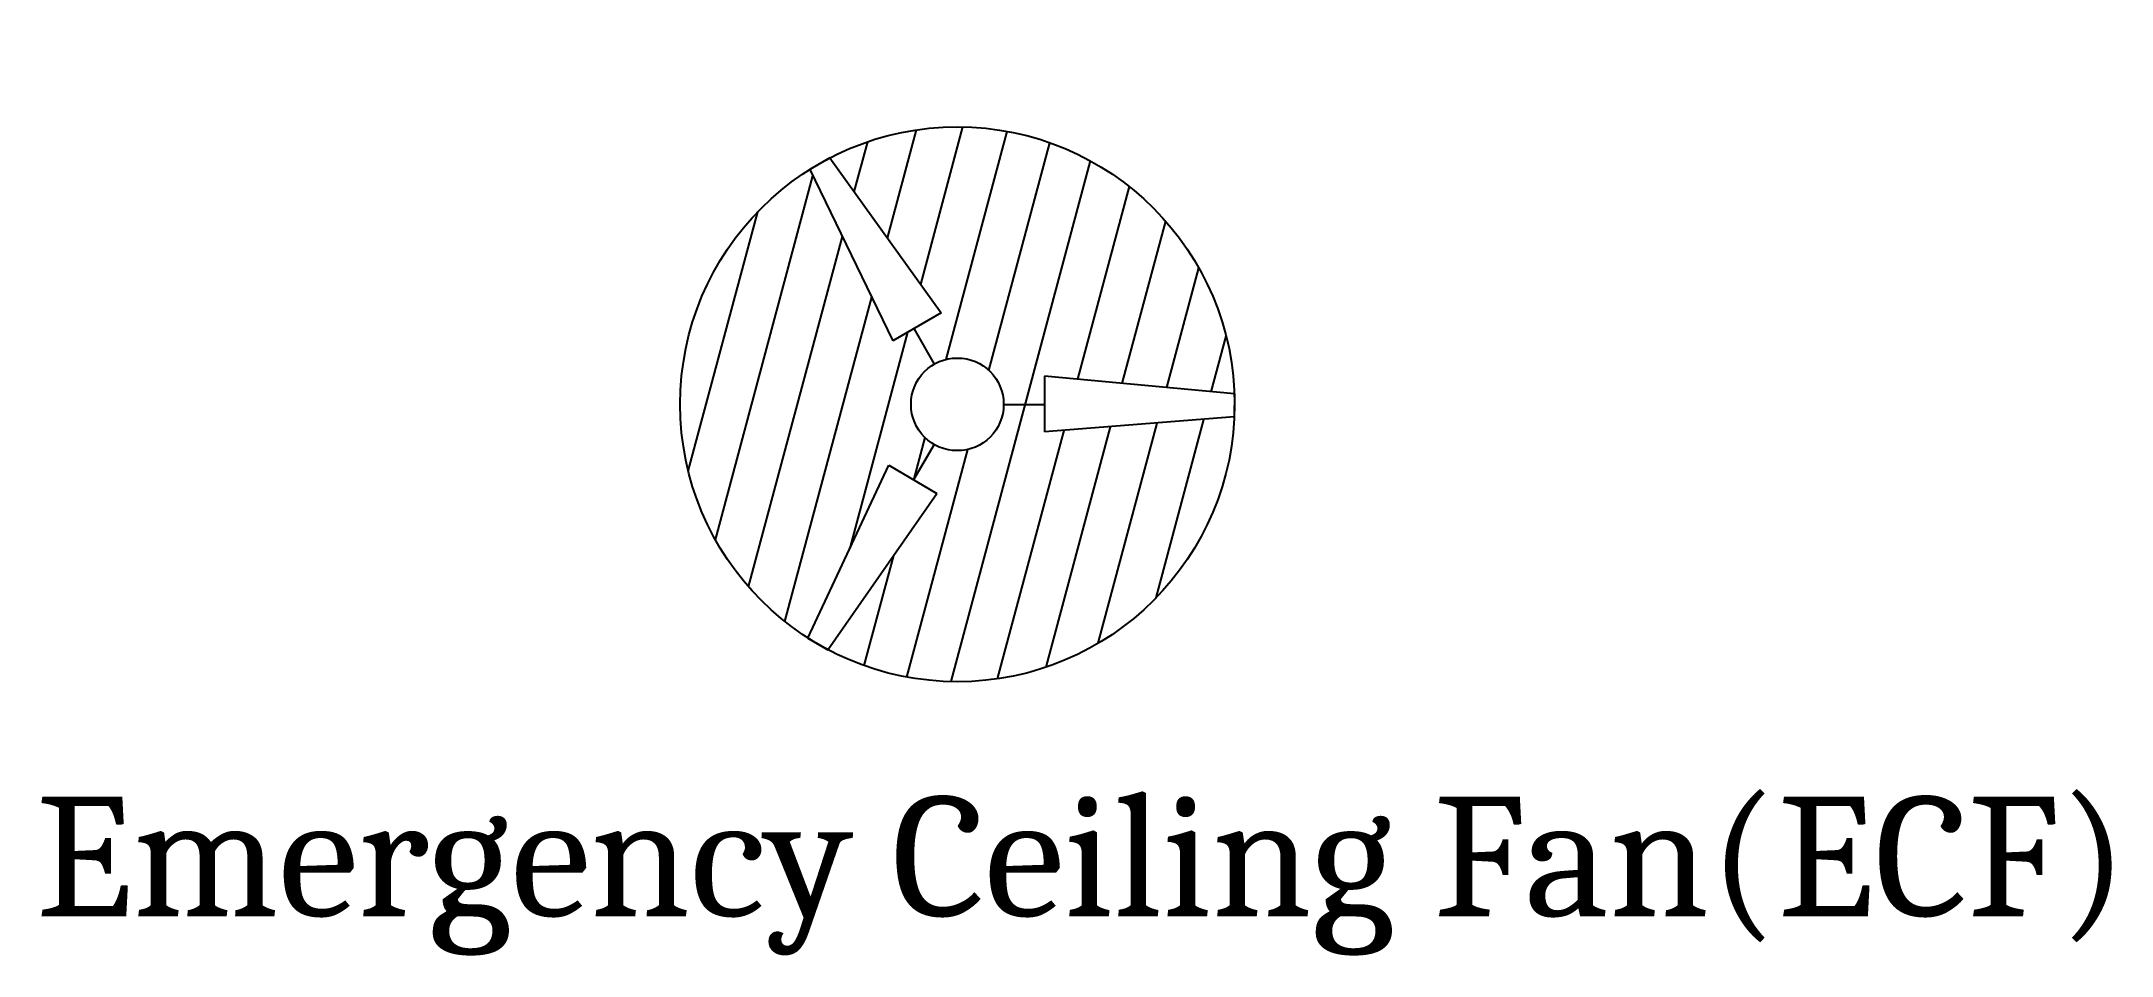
# Model space of a CAD drawing. Header units: inches. Extents: x 5 to 244, y 15 to 120.
import ezdxf

# ---------------------------------------------------------------- set-up
doc = ezdxf.new("R2010")
doc.units = ezdxf.units.IN
doc.header["$MEASUREMENT"] = 0
doc.layers.add('Electrical Loads and  Legend Sheet', color=6, linetype='Continuous', lineweight=25)
doc.styles.get("Standard").update_dxf_attribs({"font": 'Cambria.ttf'})

# ---------------------------------------------------------------- blocks, each defined once
blk = doc.blocks.new('S')
at = {"layer": 'Electrical Loads and  Legend Sheet'}
for p, q in [((27102.47, -3564.52), (27101.37, -3580.67)), ((27104.44, -3564.49), (27102.47, -3564.52)), ((27104.44, -3564.49), (27106.12, -3580.63)), ((27106.12, -3580.63), (27101.37, -3580.67)), ((27103.45, -3584.14), (27103.45, -3580.66)), ((27082.54, -3599.02), (27095.82, -3589.69)), ((27095.82, -3589.69), (27098.17, -3593.81)), ((27100.04, -3590.05), (27097.02, -3591.79)), ((27106.86, -3590.05), (27109.88, -3591.79)), ((27111.08, -3589.69), (27108.73, -3593.81)), ((27124.36, -3599.02), (27111.08, -3589.69)), ((27083.52, -3600.72), (27098.17, -3593.81)), ((27123.38, -3600.72), (27108.73, -3593.81)), ((27082.54, -3599.02), (27083.52, -3600.72)), ((27124.36, -3599.02), (27123.38, -3600.72))]:
    blk.add_line(p, q, dxfattribs=at)
blk.add_circle((27103.45, -3588.08), 3.94, dxfattribs=at)

msp = doc.modelspace()

# ---------------------------------------------------------------- hatches: boundary and pattern name
at = {"layer": 'Electrical Loads and  Legend Sheet'}
h = msp.add_hatch(dxfattribs=at)
h.set_pattern_fill('ANSI31', color=253, scale=40.679878, angle=30, style=0)
h.set_pattern_definition([(75, (-36244.5853, 3939.491), (-4.91171814, 1.3160909), [])])
h.paths.add_polyline_path([(96.23, 106.5), (109.06, 88.64), (105.94, 86.82), (108.29, 82.72, -0.57735), (116.28, 78.06), (121.01, 78.04), (121, 81.32), (142.92, 79.29, 0.549835)])
h.paths.add_polyline_path([(142.91, 76.62), (121.02, 74.89), (121.01, 78.04), (116.28, 78.06, -0.57735), (108.25, 73.47), (105.87, 69.38), (108.58, 67.78), (96, 49.79, 0.549855)])
h.paths.add_polyline_path([(108.25, 73.47, -0.266869), (105.6, 78.08, -0.26903), (108.29, 82.72), (105.94, 86.82), (103.5, 85.4), (93.91, 105.17, 0.257886), (78.94, 78.08, 0.255723), (93.69, 51.13), (103.04, 71.05), (105.87, 69.38)])

# ---------------------------------------------------------------- linework, layer by layer
at = {"layer": 'Electrical Loads and  Legend Sheet', "color": 253}
msp.add_circle((110.94, 78.08), 32, dxfattribs=at)

# ---------------------------------------------------------------- block references
at = {"layer": 'Electrical Loads and  Legend Sheet', "xscale": 1.355995944241558, "yscale": 1.355995944241558, "zscale": 1.355995944241558, "rotation": 29.76887881914298}
msp.add_blockref('S', (-34206.94, -13946.11), dxfattribs=at)

# ---------------------------------------------------------------- texts
at = {"color": 6}
msp.add_text('Emergency Ceiling Fan(ECF)', height=13.8067, dxfattribs=at).set_placement((4.59, 19.03))

doc.saveas('drawing.dxf')
